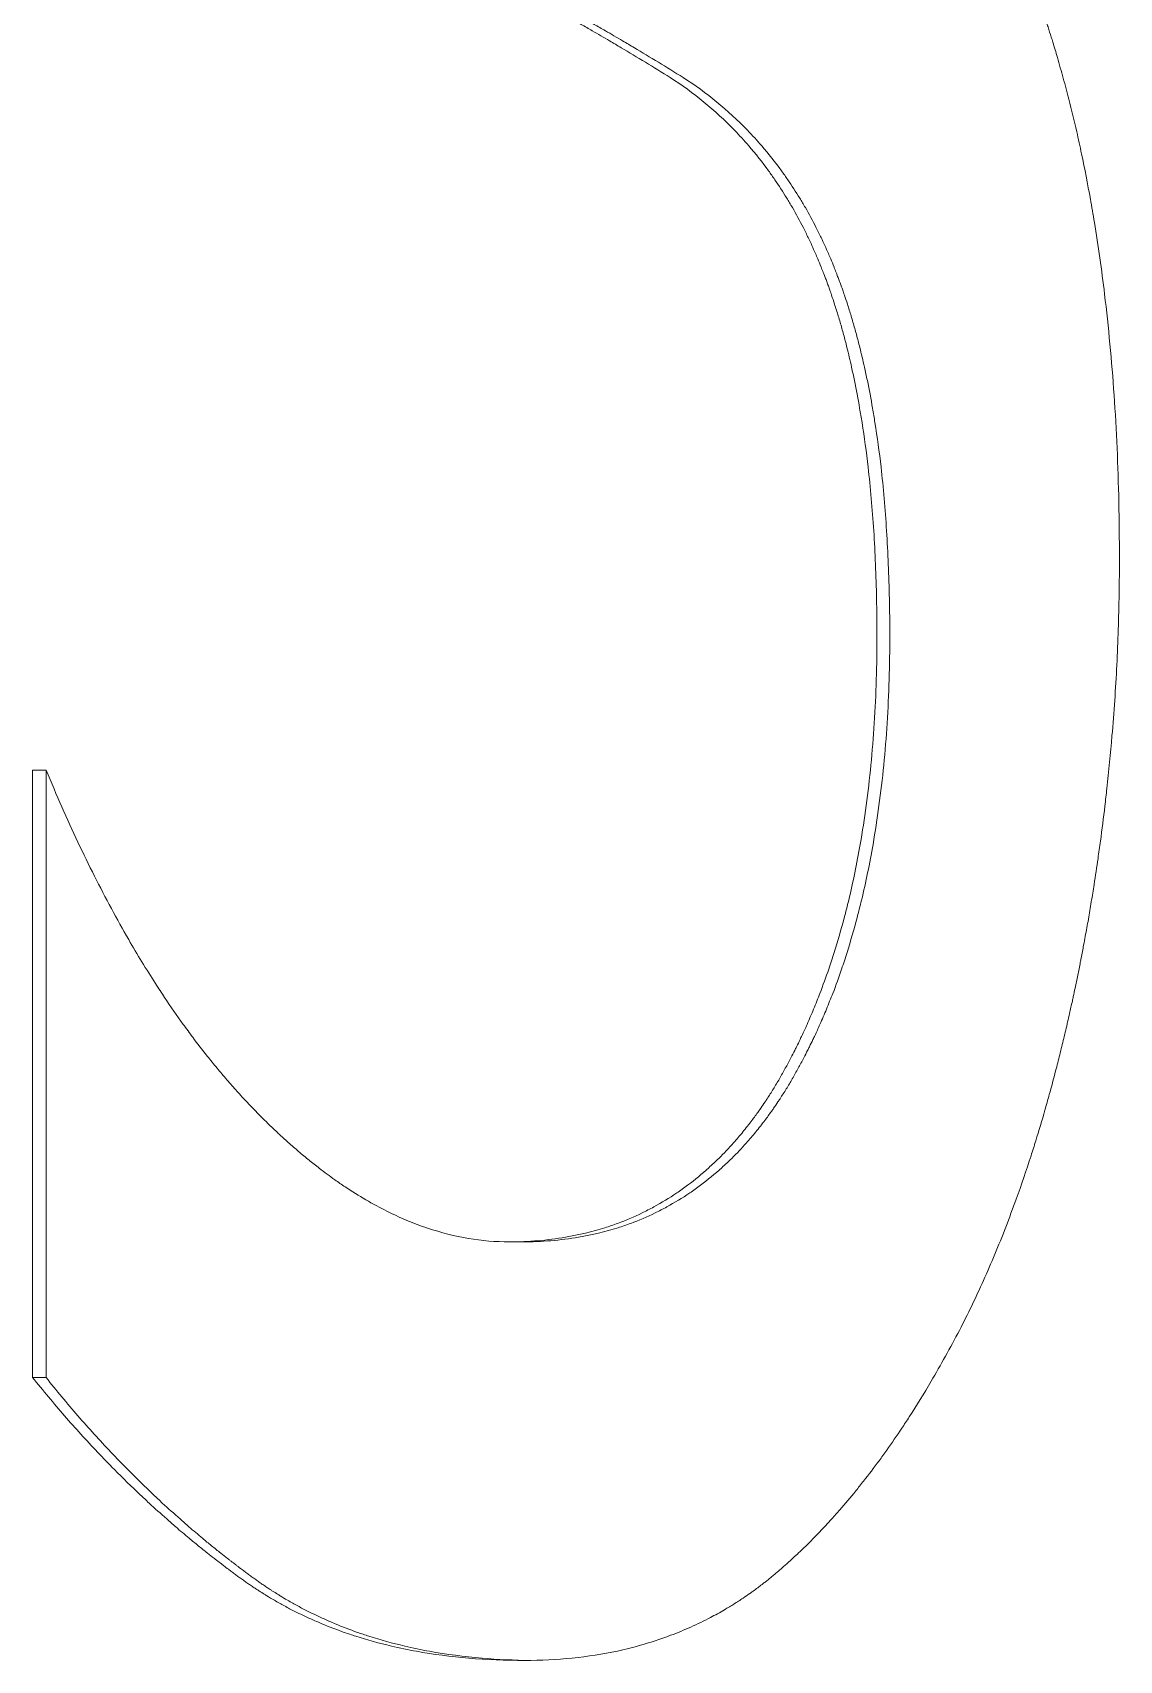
# Model space of a CAD drawing. Header units: millimetres. Extents: x 0 to 8410, y 0 to 5940.
# Drawn here: x 4986.403 to 4987.15, y 2256.139 to 2257.258 of the extents above; entities that cross this region are included whole.
import ezdxf

# ---------------------------------------------------------------- set-up
doc = ezdxf.new("R2010")
doc.units = ezdxf.units.MM
doc.header["$LTSCALE"] = 10
doc.layers.add('가시적인 것(ISO)', color=3, linetype='Continuous', lineweight=5, true_color=0x00ff00)

msp = doc.modelspace()

# ---------------------------------------------------------------- linework, layer by layer
at = {"layer": '가시적인 것(ISO)'}
for p, q in [((4986.4129, 2256.7505), (4986.4034, 2256.7505)), ((4986.4034, 2256.3332), (4986.4034, 2256.7505)), ((4986.74, 2256.4264), (4986.731, 2256.4264)), ((4986.4127, 2256.3332), (4986.4034, 2256.3332))]:
    msp.add_line(p, q, dxfattribs=at)
for points, knots in [([(4986.9138, 2257.5265), (4986.927, 2257.5177), (4986.9397, 2257.5082), (4986.9518, 2257.4979), (4986.964, 2257.4877), (4986.9756, 2257.4767), (4986.9866, 2257.4649), (4986.9922, 2257.459), (4986.9976, 2257.453), (4987.0028, 2257.4467), (4987.0107, 2257.4374), (4987.0183, 2257.4276), (4987.0255, 2257.4174), (4987.0279, 2257.414), (4987.0303, 2257.4106), (4987.0326, 2257.4071), (4987.0373, 2257.4001), (4987.0419, 2257.3929), (4987.0463, 2257.3856), (4987.0485, 2257.3819), (4987.0506, 2257.3782), (4987.0528, 2257.3744), (4987.056, 2257.3687), (4987.0591, 2257.363), (4987.0621, 2257.3571), (4987.0631, 2257.3552), (4987.0641, 2257.3532), (4987.0651, 2257.3512), (4987.0671, 2257.3473), (4987.069, 2257.3433), (4987.0709, 2257.3392), (4987.0719, 2257.3372), (4987.0728, 2257.3352), (4987.0737, 2257.3331), (4987.0751, 2257.33), (4987.0765, 2257.3269), (4987.0779, 2257.3238), (4987.0783, 2257.3228), (4987.0788, 2257.3217), (4987.0792, 2257.3207), (4987.0801, 2257.3186), (4987.081, 2257.3165), (4987.0819, 2257.3144), (4987.0823, 2257.3133), (4987.0828, 2257.3123), (4987.0832, 2257.3112), (4987.0841, 2257.3091), (4987.085, 2257.3069), (4987.0858, 2257.3048), (4987.0862, 2257.3037), (4987.0867, 2257.3026), (4987.0871, 2257.3015), (4987.0877, 2257.2999), (4987.0883, 2257.2983), (4987.0889, 2257.2967), (4987.0896, 2257.295), (4987.0902, 2257.2934), (4987.0908, 2257.2917), (4987.0914, 2257.2901), (4987.092, 2257.2884), (4987.0926, 2257.2868), (4987.0932, 2257.2851), (4987.0938, 2257.2834), (4987.0944, 2257.2818), (4987.0952, 2257.2795), (4987.096, 2257.2773), (4987.0967, 2257.2751), (4987.0971, 2257.2739), (4987.0975, 2257.2728), (4987.0979, 2257.2717), (4987.0986, 2257.2694), (4987.0994, 2257.2671), (4987.1002, 2257.2648), (4987.1005, 2257.2637), (4987.1009, 2257.2626), (4987.1013, 2257.2614), (4987.102, 2257.2591), (4987.1027, 2257.2568), (4987.1035, 2257.2545), (4987.1038, 2257.2533), (4987.1042, 2257.2522), (4987.1045, 2257.251), (4987.1056, 2257.2475), (4987.1067, 2257.244), (4987.1077, 2257.2405), (4987.1084, 2257.2381), (4987.1091, 2257.2357), (4987.1097, 2257.2334), (4987.1111, 2257.2286), (4987.1124, 2257.2238), (4987.1137, 2257.219), (4987.1143, 2257.2165), (4987.1149, 2257.2141), (4987.1156, 2257.2117), (4987.1174, 2257.2043), (4987.1192, 2257.1969), (4987.121, 2257.1894), (4987.1221, 2257.1844), (4987.1232, 2257.1793), (4987.1243, 2257.1742), (4987.1265, 2257.164), (4987.1285, 2257.1536), (4987.1304, 2257.1431), (4987.1313, 2257.1378), (4987.1322, 2257.1325), (4987.1331, 2257.1271), (4987.1358, 2257.111), (4987.1381, 2257.0946), (4987.1401, 2257.0777), (4987.1415, 2257.0665), (4987.1427, 2257.0551), (4987.1438, 2257.0435), (4987.146, 2257.0204), (4987.1476, 2256.9965), (4987.1487, 2256.972), (4987.1498, 2256.9475), (4987.1503, 2256.9223), (4987.1503, 2256.8964)], [0, 0, 0, 0, 0.166667, 0.166667, 0.166667, 0.333333, 0.333333, 0.333333, 0.416667, 0.416667, 0.416667, 0.541667, 0.541667, 0.541667, 0.583333, 0.583333, 0.583333, 0.666667, 0.666667, 0.666667, 0.708333, 0.708333, 0.708333, 0.770833, 0.770833, 0.770833, 0.791667, 0.791667, 0.791667, 0.833333, 0.833333, 0.833333, 0.854167, 0.854167, 0.854167, 0.885417, 0.885417, 0.885417, 0.895833, 0.895833, 0.895833, 0.916667, 0.916667, 0.916667, 0.927083, 0.927083, 0.927083, 0.947917, 0.947917, 0.947917, 0.958333, 0.958333, 0.958333, 0.973958, 0.973958, 0.973958, 0.989583, 0.989583, 0.989583, 1.005208, 1.005208, 1.005208, 1.020833, 1.020833, 1.020833, 1.041667, 1.041667, 1.041667, 1.052083, 1.052083, 1.052083, 1.072917, 1.072917, 1.072917, 1.083333, 1.083333, 1.083333, 1.104167, 1.104167, 1.104167, 1.114583, 1.114583, 1.114583, 1.145833, 1.145833, 1.145833, 1.166667, 1.166667, 1.166667, 1.208333, 1.208333, 1.208333, 1.229167, 1.229167, 1.229167, 1.291667, 1.291667, 1.291667, 1.333333, 1.333333, 1.333333, 1.416667, 1.416667, 1.416667, 1.458333, 1.458333, 1.458333, 1.583333, 1.583333, 1.583333, 1.666667, 1.666667, 1.666667, 1.833333, 1.833333, 1.833333, 2, 2, 2, 2]), ([(4986.8417, 2257.2266), (4986.8359, 2257.2302), (4986.8302, 2257.2338), (4986.8246, 2257.2372), (4986.8189, 2257.2406), (4986.8134, 2257.2439), (4986.808, 2257.2471), (4986.8053, 2257.2487), (4986.8026, 2257.2503), (4986.8, 2257.2519), (4986.796, 2257.2542), (4986.792, 2257.2565), (4986.7881, 2257.2588), (4986.7868, 2257.2595), (4986.7855, 2257.2603), (4986.7843, 2257.261), (4986.7817, 2257.2625), (4986.7791, 2257.2639), (4986.7766, 2257.2654), (4986.7754, 2257.2661), (4986.7741, 2257.2668), (4986.7728, 2257.2675), (4986.771, 2257.2685), (4986.7691, 2257.2696), (4986.7673, 2257.2706), (4986.7666, 2257.2709), (4986.766, 2257.2713), (4986.7654, 2257.2716), (4986.7642, 2257.2723), (4986.763, 2257.273), (4986.7617, 2257.2736), (4986.7611, 2257.274), (4986.7605, 2257.2743), (4986.7599, 2257.2746), (4986.759, 2257.2751), (4986.7581, 2257.2756), (4986.7572, 2257.2761), (4986.7569, 2257.2763), (4986.7566, 2257.2764), (4986.7563, 2257.2766), (4986.7557, 2257.2769), (4986.7551, 2257.2772), (4986.7545, 2257.2776), (4986.7542, 2257.2777), (4986.7539, 2257.2779), (4986.7536, 2257.278), (4986.753, 2257.2784), (4986.7524, 2257.2787), (4986.7518, 2257.279), (4986.7515, 2257.2792), (4986.7512, 2257.2793), (4986.7509, 2257.2795), (4986.7505, 2257.2797), (4986.7501, 2257.2799), (4986.7496, 2257.2802), (4986.7492, 2257.2804), (4986.7487, 2257.2806), (4986.7483, 2257.2809), (4986.7478, 2257.2811), (4986.7474, 2257.2813), (4986.747, 2257.2816), (4986.7465, 2257.2818), (4986.7461, 2257.282), (4986.7456, 2257.2823), (4986.745, 2257.2826), (4986.7445, 2257.2829), (4986.7439, 2257.2832), (4986.7436, 2257.2834), (4986.7433, 2257.2835), (4986.743, 2257.2837), (4986.7424, 2257.284), (4986.7417, 2257.2843), (4986.7411, 2257.2847), (4986.7408, 2257.2848), (4986.7405, 2257.285), (4986.7402, 2257.2852), (4986.7396, 2257.2855), (4986.739, 2257.2858), (4986.7384, 2257.2861), (4986.7381, 2257.2863), (4986.7378, 2257.2865), (4986.7375, 2257.2866), (4986.7365, 2257.2871), (4986.7356, 2257.2876), (4986.7347, 2257.2881), (4986.734, 2257.2885), (4986.7334, 2257.2888), (4986.7328, 2257.2892), (4986.7315, 2257.2898), (4986.7303, 2257.2905), (4986.729, 2257.2912), (4986.7283, 2257.2916), (4986.7277, 2257.2919), (4986.727, 2257.2923), (4986.7251, 2257.2934), (4986.7231, 2257.2944), (4986.7211, 2257.2955), (4986.7198, 2257.2963), (4986.7184, 2257.297), (4986.7171, 2257.2978), (4986.7144, 2257.2993), (4986.7116, 2257.3008), (4986.7088, 2257.3024), (4986.7074, 2257.3032), (4986.706, 2257.3039), (4986.7046, 2257.3047), (4986.7004, 2257.3071), (4986.696, 2257.3096), (4986.6916, 2257.3122), (4986.6886, 2257.3139), (4986.6856, 2257.3156), (4986.6825, 2257.3174), (4986.6764, 2257.3209), (4986.6702, 2257.3245), (4986.6637, 2257.3283), (4986.6573, 2257.3321), (4986.6507, 2257.336), (4986.6439, 2257.3401)], [0, 0, 0, 0, 0.166667, 0.166667, 0.166667, 0.333333, 0.333333, 0.333333, 0.416667, 0.416667, 0.416667, 0.541667, 0.541667, 0.541667, 0.583333, 0.583333, 0.583333, 0.666667, 0.666667, 0.666667, 0.708333, 0.708333, 0.708333, 0.770833, 0.770833, 0.770833, 0.791667, 0.791667, 0.791667, 0.833333, 0.833333, 0.833333, 0.854167, 0.854167, 0.854167, 0.885417, 0.885417, 0.885417, 0.895833, 0.895833, 0.895833, 0.916667, 0.916667, 0.916667, 0.927083, 0.927083, 0.927083, 0.947917, 0.947917, 0.947917, 0.958333, 0.958333, 0.958333, 0.973958, 0.973958, 0.973958, 0.989583, 0.989583, 0.989583, 1.005208, 1.005208, 1.005208, 1.020833, 1.020833, 1.020833, 1.041667, 1.041667, 1.041667, 1.052083, 1.052083, 1.052083, 1.072917, 1.072917, 1.072917, 1.083333, 1.083333, 1.083333, 1.104167, 1.104167, 1.104167, 1.114583, 1.114583, 1.114583, 1.145833, 1.145833, 1.145833, 1.166667, 1.166667, 1.166667, 1.208333, 1.208333, 1.208333, 1.229167, 1.229167, 1.229167, 1.291667, 1.291667, 1.291667, 1.333333, 1.333333, 1.333333, 1.416667, 1.416667, 1.416667, 1.458333, 1.458333, 1.458333, 1.583333, 1.583333, 1.583333, 1.666667, 1.666667, 1.666667, 1.833333, 1.833333, 1.833333, 2, 2, 2, 2]), ([(4986.8506, 2257.2266), (4986.8448, 2257.2302), (4986.8391, 2257.2338), (4986.8335, 2257.2372), (4986.8279, 2257.2406), (4986.8224, 2257.2439), (4986.817, 2257.2471), (4986.8143, 2257.2487), (4986.8116, 2257.2503), (4986.8089, 2257.2519), (4986.8049, 2257.2542), (4986.801, 2257.2565), (4986.7971, 2257.2588), (4986.7958, 2257.2595), (4986.7945, 2257.2603), (4986.7932, 2257.261), (4986.7907, 2257.2625), (4986.7881, 2257.2639), (4986.7856, 2257.2654), (4986.7843, 2257.2661), (4986.7831, 2257.2668), (4986.7818, 2257.2675), (4986.7799, 2257.2685), (4986.7781, 2257.2696), (4986.7762, 2257.2706), (4986.7756, 2257.2709), (4986.775, 2257.2713), (4986.7744, 2257.2716), (4986.7732, 2257.2723), (4986.7719, 2257.273), (4986.7707, 2257.2736), (4986.7701, 2257.274), (4986.7695, 2257.2743), (4986.7689, 2257.2746), (4986.768, 2257.2751), (4986.7671, 2257.2756), (4986.7662, 2257.2761), (4986.7659, 2257.2763), (4986.7656, 2257.2764), (4986.7653, 2257.2766), (4986.7647, 2257.2769), (4986.7641, 2257.2772), (4986.7635, 2257.2776), (4986.7632, 2257.2777), (4986.7629, 2257.2779), (4986.7626, 2257.278), (4986.762, 2257.2784), (4986.7614, 2257.2787), (4986.7608, 2257.279), (4986.7605, 2257.2792), (4986.7602, 2257.2793), (4986.7599, 2257.2795), (4986.7595, 2257.2797), (4986.759, 2257.2799), (4986.7586, 2257.2802), (4986.7582, 2257.2804), (4986.7577, 2257.2806), (4986.7573, 2257.2809), (4986.7568, 2257.2811), (4986.7564, 2257.2813), (4986.756, 2257.2816), (4986.7555, 2257.2818), (4986.7551, 2257.282), (4986.7546, 2257.2823), (4986.754, 2257.2826), (4986.7534, 2257.2829), (4986.7528, 2257.2832), (4986.7525, 2257.2834), (4986.7522, 2257.2835), (4986.7519, 2257.2837), (4986.7513, 2257.284), (4986.7507, 2257.2843), (4986.7501, 2257.2847), (4986.7498, 2257.2848), (4986.7495, 2257.285), (4986.7492, 2257.2852), (4986.7486, 2257.2855), (4986.748, 2257.2858), (4986.7474, 2257.2861), (4986.7471, 2257.2863), (4986.7468, 2257.2865), (4986.7465, 2257.2866), (4986.7455, 2257.2871), (4986.7446, 2257.2876), (4986.7437, 2257.2881), (4986.743, 2257.2885), (4986.7424, 2257.2888), (4986.7418, 2257.2892), (4986.7405, 2257.2898), (4986.7392, 2257.2905), (4986.738, 2257.2912), (4986.7373, 2257.2916), (4986.7367, 2257.2919), (4986.736, 2257.2923), (4986.7341, 2257.2934), (4986.7321, 2257.2944), (4986.7301, 2257.2955), (4986.7288, 2257.2963), (4986.7275, 2257.297), (4986.7261, 2257.2978), (4986.7234, 2257.2993), (4986.7206, 2257.3008), (4986.7179, 2257.3024), (4986.7165, 2257.3032), (4986.7151, 2257.3039), (4986.7136, 2257.3047), (4986.7094, 2257.3071), (4986.705, 2257.3096), (4986.7006, 2257.3122), (4986.6976, 2257.3139), (4986.6946, 2257.3156), (4986.6916, 2257.3174), (4986.6855, 2257.3209), (4986.6792, 2257.3245), (4986.6728, 2257.3283), (4986.6663, 2257.3321), (4986.6597, 2257.336), (4986.6529, 2257.3401)], [0, 0, 0, 0, 0.166667, 0.166667, 0.166667, 0.333333, 0.333333, 0.333333, 0.416667, 0.416667, 0.416667, 0.541667, 0.541667, 0.541667, 0.583333, 0.583333, 0.583333, 0.666667, 0.666667, 0.666667, 0.708333, 0.708333, 0.708333, 0.770833, 0.770833, 0.770833, 0.791667, 0.791667, 0.791667, 0.833333, 0.833333, 0.833333, 0.854167, 0.854167, 0.854167, 0.885417, 0.885417, 0.885417, 0.895833, 0.895833, 0.895833, 0.916667, 0.916667, 0.916667, 0.927083, 0.927083, 0.927083, 0.947917, 0.947917, 0.947917, 0.958333, 0.958333, 0.958333, 0.973958, 0.973958, 0.973958, 0.989583, 0.989583, 0.989583, 1.005208, 1.005208, 1.005208, 1.020833, 1.020833, 1.020833, 1.041667, 1.041667, 1.041667, 1.052083, 1.052083, 1.052083, 1.072917, 1.072917, 1.072917, 1.083333, 1.083333, 1.083333, 1.104167, 1.104167, 1.104167, 1.114583, 1.114583, 1.114583, 1.145833, 1.145833, 1.145833, 1.166667, 1.166667, 1.166667, 1.208333, 1.208333, 1.208333, 1.229167, 1.229167, 1.229167, 1.291667, 1.291667, 1.291667, 1.333333, 1.333333, 1.333333, 1.416667, 1.416667, 1.416667, 1.458333, 1.458333, 1.458333, 1.583333, 1.583333, 1.583333, 1.666667, 1.666667, 1.666667, 1.833333, 1.833333, 1.833333, 2, 2, 2, 2]), ([(4986.9837, 2256.8437), (4986.9837, 2256.8604), (4986.9833, 2256.8765), (4986.9827, 2256.8921), (4986.9821, 2256.9077), (4986.9811, 2256.9228), (4986.9798, 2256.9374), (4986.9792, 2256.9447), (4986.9784, 2256.9518), (4986.9776, 2256.9588), (4986.9764, 2256.9693), (4986.975, 2256.9796), (4986.9735, 2256.9895), (4986.973, 2256.9928), (4986.9724, 2256.9961), (4986.9718, 2256.9993), (4986.9707, 2257.0058), (4986.9695, 2257.0122), (4986.9682, 2257.0184), (4986.9676, 2257.0215), (4986.9669, 2257.0246), (4986.9663, 2257.0277), (4986.9652, 2257.0322), (4986.9642, 2257.0367), (4986.9631, 2257.0412), (4986.9627, 2257.0426), (4986.9623, 2257.0441), (4986.9619, 2257.0456), (4986.9612, 2257.0485), (4986.9604, 2257.0514), (4986.9596, 2257.0542), (4986.9592, 2257.0556), (4986.9588, 2257.0571), (4986.9584, 2257.0585), (4986.9576, 2257.0613), (4986.9567, 2257.0641), (4986.9559, 2257.0668), (4986.9554, 2257.0682), (4986.955, 2257.0696), (4986.9545, 2257.0709), (4986.9539, 2257.073), (4986.9532, 2257.075), (4986.9525, 2257.077), (4986.9523, 2257.0777), (4986.9521, 2257.0783), (4986.9519, 2257.079), (4986.9515, 2257.08), (4986.9512, 2257.081), (4986.9508, 2257.082), (4986.9505, 2257.0829), (4986.9501, 2257.0839), (4986.9498, 2257.0849), (4986.9494, 2257.0859), (4986.949, 2257.0869), (4986.9487, 2257.0878), (4986.9483, 2257.0888), (4986.948, 2257.0898), (4986.9476, 2257.0907), (4986.9471, 2257.092), (4986.9466, 2257.0933), (4986.9461, 2257.0945), (4986.9458, 2257.0952), (4986.9456, 2257.0958), (4986.9453, 2257.0964), (4986.9446, 2257.0983), (4986.9438, 2257.1002), (4986.943, 2257.1021), (4986.9425, 2257.1033), (4986.942, 2257.1045), (4986.9414, 2257.1058), (4986.9398, 2257.1094), (4986.9382, 2257.1131), (4986.9365, 2257.1166), (4986.9353, 2257.119), (4986.9342, 2257.1213), (4986.933, 2257.1237), (4986.9306, 2257.1283), (4986.9281, 2257.1328), (4986.9256, 2257.1373), (4986.9243, 2257.1395), (4986.923, 2257.1416), (4986.9217, 2257.1438), (4986.9191, 2257.1481), (4986.9163, 2257.1523), (4986.9135, 2257.1564), (4986.9121, 2257.1585), (4986.9107, 2257.1605), (4986.9092, 2257.1625), (4986.9049, 2257.1685), (4986.9003, 2257.1742), (4986.8956, 2257.1797), (4986.8924, 2257.1834), (4986.8892, 2257.1869), (4986.8858, 2257.1904), (4986.8791, 2257.1973), (4986.8721, 2257.2038), (4986.8648, 2257.2098), (4986.8574, 2257.2159), (4986.8497, 2257.2215), (4986.8417, 2257.2266)], [0, 0, 0, 0, 0.166667, 0.166667, 0.166667, 0.333333, 0.333333, 0.333333, 0.416667, 0.416667, 0.416667, 0.541667, 0.541667, 0.541667, 0.583333, 0.583333, 0.583333, 0.666667, 0.666667, 0.666667, 0.708333, 0.708333, 0.708333, 0.770833, 0.770833, 0.770833, 0.791667, 0.791667, 0.791667, 0.833333, 0.833333, 0.833333, 0.854167, 0.854167, 0.854167, 0.895833, 0.895833, 0.895833, 0.916667, 0.916667, 0.916667, 0.947917, 0.947917, 0.947917, 0.958333, 0.958333, 0.958333, 0.973958, 0.973958, 0.973958, 0.989583, 0.989583, 0.989583, 1.005208, 1.005208, 1.005208, 1.020833, 1.020833, 1.020833, 1.041667, 1.041667, 1.041667, 1.052083, 1.052083, 1.052083, 1.083333, 1.083333, 1.083333, 1.104167, 1.104167, 1.104167, 1.166667, 1.166667, 1.166667, 1.208333, 1.208333, 1.208333, 1.291667, 1.291667, 1.291667, 1.333333, 1.333333, 1.333333, 1.416667, 1.416667, 1.416667, 1.458333, 1.458333, 1.458333, 1.583333, 1.583333, 1.583333, 1.666667, 1.666667, 1.666667, 1.833333, 1.833333, 1.833333, 2, 2, 2, 2]), ([(4986.9925, 2256.8437), (4986.9925, 2256.8604), (4986.9922, 2256.8765), (4986.9915, 2256.8921), (4986.9909, 2256.9077), (4986.9899, 2256.9228), (4986.9886, 2256.9374), (4986.988, 2256.9447), (4986.9873, 2256.9518), (4986.9865, 2256.9588), (4986.9853, 2256.9693), (4986.9839, 2256.9796), (4986.9823, 2256.9895), (4986.9818, 2256.9928), (4986.9812, 2256.9961), (4986.9807, 2256.9993), (4986.9796, 2257.0058), (4986.9784, 2257.0122), (4986.9771, 2257.0184), (4986.9764, 2257.0215), (4986.9758, 2257.0246), (4986.9751, 2257.0277), (4986.9741, 2257.0322), (4986.973, 2257.0367), (4986.9719, 2257.0412), (4986.9715, 2257.0426), (4986.9711, 2257.0441), (4986.9708, 2257.0456), (4986.97, 2257.0485), (4986.9692, 2257.0514), (4986.9684, 2257.0542), (4986.968, 2257.0556), (4986.9676, 2257.0571), (4986.9672, 2257.0585), (4986.9664, 2257.0613), (4986.9656, 2257.0641), (4986.9647, 2257.0668), (4986.9643, 2257.0682), (4986.9638, 2257.0696), (4986.9634, 2257.0709), (4986.9627, 2257.073), (4986.9621, 2257.075), (4986.9614, 2257.077), (4986.9612, 2257.0777), (4986.9609, 2257.0783), (4986.9607, 2257.079), (4986.9604, 2257.08), (4986.96, 2257.081), (4986.9597, 2257.082), (4986.9593, 2257.0829), (4986.959, 2257.0839), (4986.9586, 2257.0849), (4986.9582, 2257.0859), (4986.9579, 2257.0869), (4986.9575, 2257.0878), (4986.9572, 2257.0888), (4986.9568, 2257.0898), (4986.9564, 2257.0907), (4986.9559, 2257.092), (4986.9555, 2257.0933), (4986.9549, 2257.0945), (4986.9547, 2257.0952), (4986.9544, 2257.0958), (4986.9542, 2257.0964), (4986.9534, 2257.0983), (4986.9527, 2257.1002), (4986.9519, 2257.1021), (4986.9514, 2257.1033), (4986.9508, 2257.1045), (4986.9503, 2257.1058), (4986.9487, 2257.1094), (4986.947, 2257.1131), (4986.9453, 2257.1166), (4986.9442, 2257.119), (4986.943, 2257.1213), (4986.9418, 2257.1237), (4986.9395, 2257.1283), (4986.937, 2257.1328), (4986.9345, 2257.1373), (4986.9332, 2257.1395), (4986.9319, 2257.1416), (4986.9306, 2257.1438), (4986.9279, 2257.1481), (4986.9252, 2257.1523), (4986.9224, 2257.1564), (4986.921, 2257.1585), (4986.9196, 2257.1605), (4986.9181, 2257.1625), (4986.9138, 2257.1685), (4986.9092, 2257.1742), (4986.9045, 2257.1797), (4986.9013, 2257.1834), (4986.8981, 2257.1869), (4986.8947, 2257.1904), (4986.888, 2257.1973), (4986.881, 2257.2038), (4986.8737, 2257.2098), (4986.8663, 2257.2159), (4986.8586, 2257.2215), (4986.8506, 2257.2266)], [0, 0, 0, 0, 0.166667, 0.166667, 0.166667, 0.333333, 0.333333, 0.333333, 0.416667, 0.416667, 0.416667, 0.541667, 0.541667, 0.541667, 0.583333, 0.583333, 0.583333, 0.666667, 0.666667, 0.666667, 0.708333, 0.708333, 0.708333, 0.770833, 0.770833, 0.770833, 0.791667, 0.791667, 0.791667, 0.833333, 0.833333, 0.833333, 0.854167, 0.854167, 0.854167, 0.895833, 0.895833, 0.895833, 0.916667, 0.916667, 0.916667, 0.947917, 0.947917, 0.947917, 0.958333, 0.958333, 0.958333, 0.973958, 0.973958, 0.973958, 0.989583, 0.989583, 0.989583, 1.005208, 1.005208, 1.005208, 1.020833, 1.020833, 1.020833, 1.041667, 1.041667, 1.041667, 1.052083, 1.052083, 1.052083, 1.083333, 1.083333, 1.083333, 1.104167, 1.104167, 1.104167, 1.166667, 1.166667, 1.166667, 1.208333, 1.208333, 1.208333, 1.291667, 1.291667, 1.291667, 1.333333, 1.333333, 1.333333, 1.416667, 1.416667, 1.416667, 1.458333, 1.458333, 1.458333, 1.583333, 1.583333, 1.583333, 1.666667, 1.666667, 1.666667, 1.833333, 1.833333, 1.833333, 2, 2, 2, 2]), ([(4987.1503, 2256.8964), (4987.1503, 2256.88), (4987.1501, 2256.8636), (4987.1495, 2256.8473), (4987.149, 2256.831), (4987.1482, 2256.8147), (4987.1471, 2256.7985), (4987.1465, 2256.7904), (4987.1459, 2256.7823), (4987.1452, 2256.7742), (4987.1442, 2256.7621), (4987.143, 2256.75), (4987.1417, 2256.738), (4987.1413, 2256.734), (4987.1408, 2256.73), (4987.1403, 2256.7259), (4987.1394, 2256.7179), (4987.1384, 2256.7099), (4987.1373, 2256.7019), (4987.1368, 2256.6979), (4987.1362, 2256.6939), (4987.1356, 2256.6899), (4987.1348, 2256.684), (4987.1339, 2256.678), (4987.1329, 2256.672), (4987.1326, 2256.67), (4987.1323, 2256.668), (4987.132, 2256.6661), (4987.1313, 2256.6621), (4987.1307, 2256.6581), (4987.13, 2256.6541), (4987.1296, 2256.6522), (4987.1293, 2256.6502), (4987.129, 2256.6482), (4987.1283, 2256.6442), (4987.1276, 2256.6403), (4987.1268, 2256.6363), (4987.1265, 2256.6343), (4987.1261, 2256.6324), (4987.1257, 2256.6304), (4987.1252, 2256.6274), (4987.1246, 2256.6245), (4987.124, 2256.6215), (4987.1238, 2256.6205), (4987.1236, 2256.6195), (4987.1234, 2256.6185), (4987.1232, 2256.6171), (4987.1229, 2256.6156), (4987.1226, 2256.6141), (4987.1223, 2256.6126), (4987.122, 2256.6111), (4987.1217, 2256.6097), (4987.1214, 2256.6082), (4987.1211, 2256.6067), (4987.1208, 2256.6052), (4987.1205, 2256.6038), (4987.1201, 2256.6023), (4987.1198, 2256.6008), (4987.1194, 2256.5989), (4987.119, 2256.5969), (4987.1186, 2256.595), (4987.1184, 2256.594), (4987.1182, 2256.593), (4987.118, 2256.592), (4987.1173, 2256.5891), (4987.1167, 2256.5862), (4987.116, 2256.5834), (4987.1156, 2256.5814), (4987.1152, 2256.5795), (4987.1147, 2256.5776), (4987.1139, 2256.5738), (4987.113, 2256.57), (4987.1121, 2256.5662), (4987.1116, 2256.5644), (4987.1112, 2256.5625), (4987.1107, 2256.5606), (4987.1098, 2256.5569), (4987.1089, 2256.5532), (4987.1079, 2256.5495), (4987.1075, 2256.5476), (4987.107, 2256.5458), (4987.1065, 2256.5439), (4987.1051, 2256.5384), (4987.1036, 2256.533), (4987.1021, 2256.5276), (4987.1011, 2256.524), (4987.1001, 2256.5204), (4987.0991, 2256.5169), (4987.0971, 2256.5098), (4987.095, 2256.5028), (4987.0928, 2256.4959), (4987.0918, 2256.4925), (4987.0907, 2256.489), (4987.0896, 2256.4856), (4987.0863, 2256.4755), (4987.0829, 2256.4655), (4987.0794, 2256.4557), (4987.077, 2256.4492), (4987.0746, 2256.4428), (4987.0722, 2256.4365), (4987.0673, 2256.4239), (4987.0622, 2256.4117), (4987.0569, 2256.3999), (4987.0516, 2256.3881), (4987.0461, 2256.3767), (4987.0404, 2256.3656)], [0, 0, 0, 0, 0.166667, 0.166667, 0.166667, 0.333333, 0.333333, 0.333333, 0.416667, 0.416667, 0.416667, 0.541667, 0.541667, 0.541667, 0.583333, 0.583333, 0.583333, 0.666667, 0.666667, 0.666667, 0.708333, 0.708333, 0.708333, 0.770833, 0.770833, 0.770833, 0.791667, 0.791667, 0.791667, 0.833333, 0.833333, 0.833333, 0.854167, 0.854167, 0.854167, 0.895833, 0.895833, 0.895833, 0.916667, 0.916667, 0.916667, 0.947917, 0.947917, 0.947917, 0.958333, 0.958333, 0.958333, 0.973958, 0.973958, 0.973958, 0.989583, 0.989583, 0.989583, 1.005208, 1.005208, 1.005208, 1.020833, 1.020833, 1.020833, 1.041667, 1.041667, 1.041667, 1.052083, 1.052083, 1.052083, 1.083333, 1.083333, 1.083333, 1.104167, 1.104167, 1.104167, 1.145833, 1.145833, 1.145833, 1.166667, 1.166667, 1.166667, 1.208333, 1.208333, 1.208333, 1.229167, 1.229167, 1.229167, 1.291667, 1.291667, 1.291667, 1.333333, 1.333333, 1.333333, 1.416667, 1.416667, 1.416667, 1.458333, 1.458333, 1.458333, 1.583333, 1.583333, 1.583333, 1.666667, 1.666667, 1.666667, 1.833333, 1.833333, 1.833333, 2, 2, 2, 2]), ([(4986.731, 2256.4264), (4986.7444, 2256.4264), (4986.7573, 2256.4275), (4986.7697, 2256.4296), (4986.779, 2256.4312), (4986.7881, 2256.4334), (4986.7968, 2256.4361), (4986.7997, 2256.4371), (4986.8026, 2256.4381), (4986.8055, 2256.4391), (4986.8112, 2256.4412), (4986.8168, 2256.4436), (4986.8223, 2256.4463), (4986.825, 2256.4476), (4986.8277, 2256.449), (4986.8304, 2256.4504), (4986.8358, 2256.4534), (4986.841, 2256.4565), (4986.8461, 2256.46), (4986.8486, 2256.4617), (4986.8511, 2256.4635), (4986.8536, 2256.4653), (4986.8586, 2256.4691), (4986.8634, 2256.473), (4986.8681, 2256.4773), (4986.8704, 2256.4794), (4986.8728, 2256.4816), (4986.875, 2256.4838), (4986.8785, 2256.4872), (4986.8818, 2256.4907), (4986.8851, 2256.4944), (4986.8862, 2256.4956), (4986.8873, 2256.4969), (4986.8883, 2256.4981), (4986.8905, 2256.5007), (4986.8926, 2256.5032), (4986.8947, 2256.5059), (4986.8957, 2256.5072), (4986.8968, 2256.5086), (4986.8978, 2256.5099), (4986.8993, 2256.5119), (4986.9008, 2256.514), (4986.9023, 2256.5161), (4986.9028, 2256.5168), (4986.9033, 2256.5175), (4986.9038, 2256.5183), (4986.9048, 2256.5197), (4986.9058, 2256.5211), (4986.9068, 2256.5226), (4986.9072, 2256.5233), (4986.9077, 2256.524), (4986.9082, 2256.5248), (4986.9089, 2256.5259), (4986.9097, 2256.527), (4986.9104, 2256.5281), (4986.9111, 2256.5292), (4986.9118, 2256.5304), (4986.9125, 2256.5315), (4986.9132, 2256.5327), (4986.9139, 2256.5338), (4986.9146, 2256.535), (4986.9153, 2256.5361), (4986.916, 2256.5373), (4986.9167, 2256.5385), (4986.9173, 2256.5397), (4986.918, 2256.5409), (4986.9187, 2256.5421), (4986.9194, 2256.5433), (4986.92, 2256.5445), (4986.9207, 2256.5457), (4986.9214, 2256.5469), (4986.922, 2256.5481), (4986.9227, 2256.5493), (4986.9233, 2256.5505), (4986.924, 2256.5518), (4986.9246, 2256.553), (4986.9255, 2256.5546), (4986.9263, 2256.5563), (4986.9272, 2256.5579), (4986.9276, 2256.5588), (4986.928, 2256.5596), (4986.9284, 2256.5605), (4986.9293, 2256.5621), (4986.9301, 2256.5638), (4986.9309, 2256.5655), (4986.9313, 2256.5664), (4986.9317, 2256.5672), (4986.9321, 2256.5681), (4986.9333, 2256.5706), (4986.9345, 2256.5732), (4986.9357, 2256.5758), (4986.9364, 2256.5776), (4986.9372, 2256.5793), (4986.9379, 2256.5811), (4986.9395, 2256.5846), (4986.9409, 2256.5882), (4986.9424, 2256.5918), (4986.9431, 2256.5936), (4986.9438, 2256.5954), (4986.9445, 2256.5972), (4986.9466, 2256.6027), (4986.9486, 2256.6083), (4986.9506, 2256.6139), (4986.9519, 2256.6177), (4986.9531, 2256.6215), (4986.9543, 2256.6254), (4986.9568, 2256.6331), (4986.9591, 2256.641), (4986.9612, 2256.6491), (4986.9623, 2256.6531), (4986.9633, 2256.6572), (4986.9643, 2256.6613), (4986.9673, 2256.6737), (4986.9699, 2256.6864), (4986.9722, 2256.6996), (4986.9737, 2256.7083), (4986.9751, 2256.7173), (4986.9763, 2256.7263), (4986.9788, 2256.7445), (4986.9806, 2256.7634), (4986.9818, 2256.783), (4986.9831, 2256.8026), (4986.9837, 2256.8228), (4986.9837, 2256.8437)], [0, 0, 0, 0, 0.166667, 0.166667, 0.166667, 0.291667, 0.291667, 0.291667, 0.333333, 0.333333, 0.333333, 0.416667, 0.416667, 0.416667, 0.458333, 0.458333, 0.458333, 0.541667, 0.541667, 0.541667, 0.583333, 0.583333, 0.583333, 0.666667, 0.666667, 0.666667, 0.708333, 0.708333, 0.708333, 0.770833, 0.770833, 0.770833, 0.791667, 0.791667, 0.791667, 0.833333, 0.833333, 0.833333, 0.854167, 0.854167, 0.854167, 0.885417, 0.885417, 0.885417, 0.895833, 0.895833, 0.895833, 0.916667, 0.916667, 0.916667, 0.927083, 0.927083, 0.927083, 0.942708, 0.942708, 0.942708, 0.958333, 0.958333, 0.958333, 0.973958, 0.973958, 0.973958, 0.989583, 0.989583, 0.989583, 1.005208, 1.005208, 1.005208, 1.020833, 1.020833, 1.020833, 1.036458, 1.036458, 1.036458, 1.052083, 1.052083, 1.052083, 1.072917, 1.072917, 1.072917, 1.083333, 1.083333, 1.083333, 1.104167, 1.104167, 1.104167, 1.114583, 1.114583, 1.114583, 1.145833, 1.145833, 1.145833, 1.166667, 1.166667, 1.166667, 1.208333, 1.208333, 1.208333, 1.229167, 1.229167, 1.229167, 1.291667, 1.291667, 1.291667, 1.333333, 1.333333, 1.333333, 1.416667, 1.416667, 1.416667, 1.458333, 1.458333, 1.458333, 1.583333, 1.583333, 1.583333, 1.666667, 1.666667, 1.666667, 1.833333, 1.833333, 1.833333, 2, 2, 2, 2]), ([(4986.74, 2256.4264), (4986.7534, 2256.4264), (4986.7662, 2256.4275), (4986.7787, 2256.4296), (4986.788, 2256.4312), (4986.797, 2256.4334), (4986.8058, 2256.4361), (4986.8087, 2256.4371), (4986.8116, 2256.4381), (4986.8145, 2256.4391), (4986.8202, 2256.4412), (4986.8258, 2256.4436), (4986.8312, 2256.4463), (4986.834, 2256.4476), (4986.8367, 2256.449), (4986.8393, 2256.4504), (4986.8447, 2256.4534), (4986.8499, 2256.4565), (4986.855, 2256.46), (4986.8575, 2256.4617), (4986.86, 2256.4635), (4986.8625, 2256.4653), (4986.8675, 2256.4691), (4986.8723, 2256.473), (4986.877, 2256.4773), (4986.8793, 2256.4794), (4986.8817, 2256.4816), (4986.8839, 2256.4838), (4986.8874, 2256.4872), (4986.8907, 2256.4907), (4986.894, 2256.4944), (4986.8951, 2256.4956), (4986.8962, 2256.4969), (4986.8972, 2256.4981), (4986.8994, 2256.5007), (4986.9015, 2256.5032), (4986.9036, 2256.5059), (4986.9046, 2256.5072), (4986.9056, 2256.5086), (4986.9067, 2256.5099), (4986.9082, 2256.5119), (4986.9097, 2256.514), (4986.9112, 2256.5161), (4986.9117, 2256.5168), (4986.9122, 2256.5175), (4986.9127, 2256.5183), (4986.9137, 2256.5197), (4986.9147, 2256.5211), (4986.9156, 2256.5226), (4986.9161, 2256.5233), (4986.9166, 2256.524), (4986.9171, 2256.5248), (4986.9178, 2256.5259), (4986.9185, 2256.527), (4986.9192, 2256.5281), (4986.92, 2256.5292), (4986.9207, 2256.5304), (4986.9214, 2256.5315), (4986.9221, 2256.5327), (4986.9228, 2256.5338), (4986.9235, 2256.535), (4986.9242, 2256.5361), (4986.9248, 2256.5373), (4986.9255, 2256.5385), (4986.9262, 2256.5397), (4986.9269, 2256.5409), (4986.9276, 2256.5421), (4986.9282, 2256.5433), (4986.9289, 2256.5445), (4986.9296, 2256.5457), (4986.9302, 2256.5469), (4986.9309, 2256.5481), (4986.9315, 2256.5493), (4986.9322, 2256.5505), (4986.9328, 2256.5518), (4986.9335, 2256.553), (4986.9343, 2256.5546), (4986.9352, 2256.5563), (4986.936, 2256.5579), (4986.9365, 2256.5588), (4986.9369, 2256.5596), (4986.9373, 2256.5605), (4986.9381, 2256.5621), (4986.9389, 2256.5638), (4986.9397, 2256.5655), (4986.9402, 2256.5664), (4986.9406, 2256.5672), (4986.941, 2256.5681), (4986.9422, 2256.5706), (4986.9433, 2256.5732), (4986.9445, 2256.5758), (4986.9453, 2256.5776), (4986.946, 2256.5793), (4986.9468, 2256.5811), (4986.9483, 2256.5846), (4986.9498, 2256.5882), (4986.9512, 2256.5918), (4986.952, 2256.5936), (4986.9527, 2256.5954), (4986.9534, 2256.5972), (4986.9555, 2256.6027), (4986.9575, 2256.6083), (4986.9594, 2256.6139), (4986.9607, 2256.6177), (4986.962, 2256.6215), (4986.9632, 2256.6254), (4986.9656, 2256.6331), (4986.9679, 2256.641), (4986.97, 2256.6491), (4986.9711, 2256.6531), (4986.9721, 2256.6572), (4986.9731, 2256.6613), (4986.9761, 2256.6737), (4986.9787, 2256.6864), (4986.981, 2256.6996), (4986.9825, 2256.7083), (4986.9839, 2256.7173), (4986.9851, 2256.7263), (4986.9876, 2256.7445), (4986.9894, 2256.7634), (4986.9907, 2256.783), (4986.9919, 2256.8026), (4986.9925, 2256.8228), (4986.9925, 2256.8437)], [0, 0, 0, 0, 0.166667, 0.166667, 0.166667, 0.291667, 0.291667, 0.291667, 0.333333, 0.333333, 0.333333, 0.416667, 0.416667, 0.416667, 0.458333, 0.458333, 0.458333, 0.541667, 0.541667, 0.541667, 0.583333, 0.583333, 0.583333, 0.666667, 0.666667, 0.666667, 0.708333, 0.708333, 0.708333, 0.770833, 0.770833, 0.770833, 0.791667, 0.791667, 0.791667, 0.833333, 0.833333, 0.833333, 0.854167, 0.854167, 0.854167, 0.885417, 0.885417, 0.885417, 0.895833, 0.895833, 0.895833, 0.916667, 0.916667, 0.916667, 0.927083, 0.927083, 0.927083, 0.942708, 0.942708, 0.942708, 0.958333, 0.958333, 0.958333, 0.973958, 0.973958, 0.973958, 0.989583, 0.989583, 0.989583, 1.005208, 1.005208, 1.005208, 1.020833, 1.020833, 1.020833, 1.036458, 1.036458, 1.036458, 1.052083, 1.052083, 1.052083, 1.072917, 1.072917, 1.072917, 1.083333, 1.083333, 1.083333, 1.104167, 1.104167, 1.104167, 1.114583, 1.114583, 1.114583, 1.145833, 1.145833, 1.145833, 1.166667, 1.166667, 1.166667, 1.208333, 1.208333, 1.208333, 1.229167, 1.229167, 1.229167, 1.291667, 1.291667, 1.291667, 1.333333, 1.333333, 1.333333, 1.416667, 1.416667, 1.416667, 1.458333, 1.458333, 1.458333, 1.583333, 1.583333, 1.583333, 1.666667, 1.666667, 1.666667, 1.833333, 1.833333, 1.833333, 2, 2, 2, 2]), ([(4986.4127, 2256.3332), (4986.4127, 2256.3448), (4986.4127, 2256.3564), (4986.4127, 2256.368), (4986.4127, 2256.3796), (4986.4127, 2256.3912), (4986.4127, 2256.4028), (4986.4127, 2256.4086), (4986.4127, 2256.4144), (4986.4127, 2256.4202), (4986.4127, 2256.4317), (4986.4127, 2256.4433), (4986.4127, 2256.4549), (4986.4127, 2256.4607), (4986.4127, 2256.4665), (4986.4127, 2256.4723), (4986.4127, 2256.4839), (4986.4127, 2256.4955), (4986.4127, 2256.5071), (4986.4127, 2256.5129), (4986.4127, 2256.5187), (4986.4127, 2256.5245), (4986.4127, 2256.5361), (4986.4127, 2256.5477), (4986.4127, 2256.5593), (4986.4127, 2256.5767), (4986.4127, 2256.594), (4986.4127, 2256.6114), (4986.4127, 2256.6172), (4986.4127, 2256.623), (4986.4127, 2256.6288), (4986.4127, 2256.6694), (4986.4127, 2256.71), (4986.4127, 2256.7505)], [0, 0, 0, 0, 0.00347785, 0.00347785, 0.00347785, 0.0069557, 0.0069557, 0.0069557, 0.00869462, 0.00869462, 0.00869462, 0.01217247, 0.01217247, 0.01217247, 0.0139114, 0.0139114, 0.0139114, 0.01738925, 0.01738925, 0.01738925, 0.01912817, 0.01912817, 0.01912817, 0.02260602, 0.02260602, 0.02260602, 0.0278228, 0.0278228, 0.0278228, 0.02956172, 0.02956172, 0.02956172, 0.0417342, 0.0417342, 0.0417342, 0.0417342]), ([(4986.4129, 2256.7505), (4986.4199, 2256.7334), (4986.4272, 2256.717), (4986.4346, 2256.7011), (4986.4421, 2256.6853), (4986.4497, 2256.6701), (4986.4576, 2256.6556), (4986.4615, 2256.6483), (4986.4655, 2256.6412), (4986.4695, 2256.6342), (4986.4755, 2256.6238), (4986.4817, 2256.6137), (4986.4879, 2256.604), (4986.49, 2256.6007), (4986.4921, 2256.5975), (4986.4942, 2256.5944), (4986.4984, 2256.588), (4986.5027, 2256.5819), (4986.507, 2256.5759), (4986.5092, 2256.5729), (4986.5114, 2256.5699), (4986.5135, 2256.567), (4986.5168, 2256.5626), (4986.5201, 2256.5583), (4986.5235, 2256.5541), (4986.5246, 2256.5527), (4986.5257, 2256.5513), (4986.5268, 2256.5499), (4986.5291, 2256.5472), (4986.5313, 2256.5444), (4986.5336, 2256.5418), (4986.5347, 2256.5404), (4986.5359, 2256.5391), (4986.537, 2256.5378), (4986.5393, 2256.5351), (4986.5416, 2256.5325), (4986.5439, 2256.53), (4986.545, 2256.5287), (4986.5462, 2256.5274), (4986.5473, 2256.5261), (4986.5491, 2256.5243), (4986.5508, 2256.5224), (4986.5526, 2256.5205), (4986.5532, 2256.5199), (4986.5537, 2256.5193), (4986.5543, 2256.5187), (4986.5552, 2256.5178), (4986.5561, 2256.5169), (4986.557, 2256.516), (4986.5579, 2256.5151), (4986.5587, 2256.5142), (4986.5596, 2256.5133), (4986.5605, 2256.5124), (4986.5614, 2256.5115), (4986.5623, 2256.5106), (4986.5632, 2256.5097), (4986.5641, 2256.5088), (4986.565, 2256.508), (4986.5662, 2256.5068), (4986.5673, 2256.5057), (4986.5685, 2256.5045), (4986.5691, 2256.504), (4986.5697, 2256.5034), (4986.5703, 2256.5029), (4986.5721, 2256.5012), (4986.5739, 2256.4995), (4986.5756, 2256.4979), (4986.5768, 2256.4968), (4986.578, 2256.4957), (4986.5792, 2256.4947), (4986.5816, 2256.4926), (4986.5839, 2256.4905), (4986.5863, 2256.4885), (4986.5875, 2256.4875), (4986.5887, 2256.4865), (4986.5899, 2256.4855), (4986.5922, 2256.4835), (4986.5946, 2256.4816), (4986.597, 2256.4797), (4986.5981, 2256.4788), (4986.5993, 2256.4779), (4986.6005, 2256.477), (4986.6041, 2256.4742), (4986.6076, 2256.4716), (4986.6112, 2256.4691), (4986.6135, 2256.4674), (4986.6159, 2256.4658), (4986.6182, 2256.4642), (4986.623, 2256.4611), (4986.6277, 2256.4581), (4986.6324, 2256.4554), (4986.6348, 2256.454), (4986.6371, 2256.4526), (4986.6395, 2256.4514), (4986.6466, 2256.4475), (4986.6536, 2256.4441), (4986.6607, 2256.4412), (4986.6654, 2256.4392), (4986.6701, 2256.4374), (4986.6748, 2256.4359), (4986.6842, 2256.4327), (4986.6936, 2256.4303), (4986.703, 2256.4288), (4986.7123, 2256.4272), (4986.7217, 2256.4264), (4986.731, 2256.4264)], [0, 0, 0, 0, 0.166667, 0.166667, 0.166667, 0.333333, 0.333333, 0.333333, 0.416667, 0.416667, 0.416667, 0.541667, 0.541667, 0.541667, 0.583333, 0.583333, 0.583333, 0.666667, 0.666667, 0.666667, 0.708333, 0.708333, 0.708333, 0.770833, 0.770833, 0.770833, 0.791667, 0.791667, 0.791667, 0.833333, 0.833333, 0.833333, 0.854167, 0.854167, 0.854167, 0.895833, 0.895833, 0.895833, 0.916667, 0.916667, 0.916667, 0.947917, 0.947917, 0.947917, 0.958333, 0.958333, 0.958333, 0.973958, 0.973958, 0.973958, 0.989583, 0.989583, 0.989583, 1.005208, 1.005208, 1.005208, 1.020833, 1.020833, 1.020833, 1.041667, 1.041667, 1.041667, 1.052083, 1.052083, 1.052083, 1.083333, 1.083333, 1.083333, 1.104167, 1.104167, 1.104167, 1.145833, 1.145833, 1.145833, 1.166667, 1.166667, 1.166667, 1.208333, 1.208333, 1.208333, 1.229167, 1.229167, 1.229167, 1.291667, 1.291667, 1.291667, 1.333333, 1.333333, 1.333333, 1.416667, 1.416667, 1.416667, 1.458333, 1.458333, 1.458333, 1.583333, 1.583333, 1.583333, 1.666667, 1.666667, 1.666667, 1.833333, 1.833333, 1.833333, 2, 2, 2, 2]), ([(4987.0404, 2256.3656), (4987.034, 2256.3535), (4987.0275, 2256.3418), (4987.0209, 2256.3306), (4987.016, 2256.3221), (4987.011, 2256.314), (4987.0059, 2256.3061), (4987.0042, 2256.3035), (4987.0025, 2256.3009), (4987.0008, 2256.2983), (4986.9973, 2256.2932), (4986.9939, 2256.2882), (4986.9904, 2256.2832), (4986.9887, 2256.2808), (4986.9869, 2256.2784), (4986.9852, 2256.276), (4986.9816, 2256.2712), (4986.9781, 2256.2665), (4986.9745, 2256.262), (4986.9727, 2256.2597), (4986.9709, 2256.2574), (4986.9691, 2256.2552), (4986.9655, 2256.2508), (4986.9619, 2256.2465), (4986.9582, 2256.2423), (4986.9564, 2256.2402), (4986.9546, 2256.2381), (4986.9527, 2256.236), (4986.9499, 2256.233), (4986.9472, 2256.23), (4986.9444, 2256.2271), (4986.9434, 2256.2261), (4986.9425, 2256.2251), (4986.9415, 2256.2241), (4986.9397, 2256.2222), (4986.9378, 2256.2203), (4986.9359, 2256.2185), (4986.935, 2256.2175), (4986.934, 2256.2166), (4986.9331, 2256.2157), (4986.9316, 2256.2143), (4986.9302, 2256.2129), (4986.9288, 2256.2116), (4986.9283, 2256.2111), (4986.9278, 2256.2107), (4986.9273, 2256.2103), (4986.9264, 2256.2094), (4986.9254, 2256.2085), (4986.9245, 2256.2076), (4986.924, 2256.2072), (4986.9235, 2256.2067), (4986.923, 2256.2063), (4986.9223, 2256.2057), (4986.9216, 2256.205), (4986.9209, 2256.2044), (4986.9201, 2256.2037), (4986.9194, 2256.2031), (4986.9187, 2256.2025), (4986.918, 2256.2018), (4986.9172, 2256.2012), (4986.9165, 2256.2006), (4986.9158, 2256.1999), (4986.9151, 2256.1993), (4986.9143, 2256.1987), (4986.9136, 2256.1981), (4986.9129, 2256.1975), (4986.9121, 2256.1969), (4986.9114, 2256.1962), (4986.9107, 2256.1956), (4986.9099, 2256.195), (4986.9092, 2256.1944), (4986.9085, 2256.1939), (4986.9077, 2256.1933), (4986.907, 2256.1927), (4986.9062, 2256.1921), (4986.9055, 2256.1915), (4986.9045, 2256.1907), (4986.9035, 2256.19), (4986.9025, 2256.1892), (4986.902, 2256.1888), (4986.9015, 2256.1885), (4986.901, 2256.1881), (4986.9, 2256.1873), (4986.8989, 2256.1866), (4986.8979, 2256.1859), (4986.8974, 2256.1855), (4986.8969, 2256.1851), (4986.8964, 2256.1848), (4986.8948, 2256.1837), (4986.8933, 2256.1826), (4986.8917, 2256.1816), (4986.8907, 2256.1809), (4986.8897, 2256.1802), (4986.8886, 2256.1795), (4986.8865, 2256.1782), (4986.8844, 2256.1768), (4986.8823, 2256.1755), (4986.8812, 2256.1749), (4986.8801, 2256.1743), (4986.879, 2256.1736), (4986.8758, 2256.1717), (4986.8726, 2256.1699), (4986.8692, 2256.1682), (4986.867, 2256.167), (4986.8648, 2256.1659), (4986.8626, 2256.1648), (4986.8581, 2256.1627), (4986.8535, 2256.1606), (4986.8489, 2256.1587), (4986.8466, 2256.1578), (4986.8443, 2256.1568), (4986.8419, 2256.156), (4986.8349, 2256.1533), (4986.8276, 2256.151), (4986.8203, 2256.1489), (4986.8154, 2256.1476), (4986.8104, 2256.1463), (4986.8054, 2256.1452), (4986.7953, 2256.1431), (4986.7849, 2256.1414), (4986.7743, 2256.1403), (4986.7637, 2256.1393), (4986.7528, 2256.1387), (4986.7416, 2256.1387)], [0, 0, 0, 0, 0.166667, 0.166667, 0.166667, 0.291667, 0.291667, 0.291667, 0.333333, 0.333333, 0.333333, 0.416667, 0.416667, 0.416667, 0.458333, 0.458333, 0.458333, 0.541667, 0.541667, 0.541667, 0.583333, 0.583333, 0.583333, 0.666667, 0.666667, 0.666667, 0.708333, 0.708333, 0.708333, 0.770833, 0.770833, 0.770833, 0.791667, 0.791667, 0.791667, 0.833333, 0.833333, 0.833333, 0.854167, 0.854167, 0.854167, 0.885417, 0.885417, 0.885417, 0.895833, 0.895833, 0.895833, 0.916667, 0.916667, 0.916667, 0.927083, 0.927083, 0.927083, 0.942708, 0.942708, 0.942708, 0.958333, 0.958333, 0.958333, 0.973958, 0.973958, 0.973958, 0.989583, 0.989583, 0.989583, 1.005208, 1.005208, 1.005208, 1.020833, 1.020833, 1.020833, 1.036458, 1.036458, 1.036458, 1.052083, 1.052083, 1.052083, 1.072917, 1.072917, 1.072917, 1.083333, 1.083333, 1.083333, 1.104167, 1.104167, 1.104167, 1.114583, 1.114583, 1.114583, 1.145833, 1.145833, 1.145833, 1.166667, 1.166667, 1.166667, 1.208333, 1.208333, 1.208333, 1.229167, 1.229167, 1.229167, 1.291667, 1.291667, 1.291667, 1.333333, 1.333333, 1.333333, 1.416667, 1.416667, 1.416667, 1.458333, 1.458333, 1.458333, 1.583333, 1.583333, 1.583333, 1.666667, 1.666667, 1.666667, 1.833333, 1.833333, 1.833333, 2, 2, 2, 2]), ([(4986.7416, 2256.1387), (4986.7284, 2256.1387), (4986.7156, 2256.1392), (4986.7032, 2256.1403), (4986.6908, 2256.1413), (4986.6789, 2256.1429), (4986.6673, 2256.145), (4986.6615, 2256.1461), (4986.6557, 2256.1473), (4986.6501, 2256.1486), (4986.6417, 2256.1505), (4986.6335, 2256.1528), (4986.6255, 2256.1554), (4986.6229, 2256.1562), (4986.6202, 2256.1571), (4986.6176, 2256.158), (4986.6124, 2256.1599), (4986.6073, 2256.1618), (4986.6022, 2256.1639), (4986.5997, 2256.165), (4986.5972, 2256.1661), (4986.5947, 2256.1672), (4986.591, 2256.1689), (4986.5874, 2256.1706), (4986.5837, 2256.1724), (4986.5825, 2256.173), (4986.5813, 2256.1736), (4986.5801, 2256.1743), (4986.5778, 2256.1755), (4986.5754, 2256.1768), (4986.5731, 2256.1781), (4986.5719, 2256.1788), (4986.5707, 2256.1794), (4986.5696, 2256.1801), (4986.5678, 2256.1811), (4986.5661, 2256.1821), (4986.5644, 2256.1832), (4986.5638, 2256.1835), (4986.5632, 2256.1839), (4986.5627, 2256.1842), (4986.5615, 2256.1849), (4986.5604, 2256.1857), (4986.5593, 2256.1864), (4986.5587, 2256.1867), (4986.5582, 2256.1871), (4986.5576, 2256.1875), (4986.5568, 2256.188), (4986.5559, 2256.1886), (4986.5551, 2256.1891), (4986.5543, 2256.1897), (4986.5534, 2256.1902), (4986.5526, 2256.1908), (4986.5518, 2256.1914), (4986.5509, 2256.192), (4986.5501, 2256.1925), (4986.5493, 2256.1931), (4986.5485, 2256.1937), (4986.5477, 2256.1943), (4986.5468, 2256.1949), (4986.546, 2256.1954), (4986.5452, 2256.196), (4986.5444, 2256.1966), (4986.5436, 2256.1972), (4986.5428, 2256.1978), (4986.542, 2256.1984), (4986.5412, 2256.199), (4986.5404, 2256.1996), (4986.5396, 2256.2002), (4986.5388, 2256.2008), (4986.538, 2256.2014), (4986.5369, 2256.2022), (4986.5358, 2256.203), (4986.5348, 2256.2038), (4986.5342, 2256.2042), (4986.5337, 2256.2047), (4986.5332, 2256.2051), (4986.5321, 2256.2059), (4986.531, 2256.2067), (4986.53, 2256.2075), (4986.5294, 2256.2079), (4986.5289, 2256.2083), (4986.5284, 2256.2088), (4986.5268, 2256.21), (4986.5252, 2256.2112), (4986.5236, 2256.2125), (4986.5226, 2256.2133), (4986.5215, 2256.2142), (4986.5205, 2256.215), (4986.5184, 2256.2167), (4986.5163, 2256.2184), (4986.5142, 2256.2201), (4986.5131, 2256.221), (4986.5121, 2256.2219), (4986.5111, 2256.2227), (4986.5079, 2256.2253), (4986.5048, 2256.2279), (4986.5018, 2256.2306), (4986.4997, 2256.2324), (4986.4977, 2256.2342), (4986.4956, 2256.236), (4986.4915, 2256.2396), (4986.4875, 2256.2432), (4986.4835, 2256.2469), (4986.4815, 2256.2488), (4986.4795, 2256.2507), (4986.4775, 2256.2525), (4986.4715, 2256.2582), (4986.4656, 2256.264), (4986.4597, 2256.2699), (4986.4558, 2256.2738), (4986.452, 2256.2778), (4986.4481, 2256.2819), (4986.4404, 2256.29), (4986.4329, 2256.2983), (4986.4254, 2256.3069), (4986.418, 2256.3154), (4986.4107, 2256.3242), (4986.4034, 2256.3332)], [0, 0, 0, 0, 0.166667, 0.166667, 0.166667, 0.333333, 0.333333, 0.333333, 0.416667, 0.416667, 0.416667, 0.541667, 0.541667, 0.541667, 0.583333, 0.583333, 0.583333, 0.666667, 0.666667, 0.666667, 0.708333, 0.708333, 0.708333, 0.770833, 0.770833, 0.770833, 0.791667, 0.791667, 0.791667, 0.833333, 0.833333, 0.833333, 0.854167, 0.854167, 0.854167, 0.885417, 0.885417, 0.885417, 0.895833, 0.895833, 0.895833, 0.916667, 0.916667, 0.916667, 0.927083, 0.927083, 0.927083, 0.942708, 0.942708, 0.942708, 0.958333, 0.958333, 0.958333, 0.973958, 0.973958, 0.973958, 0.989583, 0.989583, 0.989583, 1.005208, 1.005208, 1.005208, 1.020833, 1.020833, 1.020833, 1.036458, 1.036458, 1.036458, 1.052083, 1.052083, 1.052083, 1.072917, 1.072917, 1.072917, 1.083333, 1.083333, 1.083333, 1.104167, 1.104167, 1.104167, 1.114583, 1.114583, 1.114583, 1.145833, 1.145833, 1.145833, 1.166667, 1.166667, 1.166667, 1.208333, 1.208333, 1.208333, 1.229167, 1.229167, 1.229167, 1.291667, 1.291667, 1.291667, 1.333333, 1.333333, 1.333333, 1.416667, 1.416667, 1.416667, 1.458333, 1.458333, 1.458333, 1.583333, 1.583333, 1.583333, 1.666667, 1.666667, 1.666667, 1.833333, 1.833333, 1.833333, 2, 2, 2, 2]), ([(4986.7457, 2256.1387), (4986.7342, 2256.1389), (4986.7231, 2256.1394), (4986.7123, 2256.1403), (4986.6999, 2256.1413), (4986.6879, 2256.1429), (4986.6763, 2256.145), (4986.6705, 2256.1461), (4986.6648, 2256.1473), (4986.6592, 2256.1486), (4986.6508, 2256.1505), (4986.6426, 2256.1528), (4986.6346, 2256.1554), (4986.632, 2256.1562), (4986.6293, 2256.1571), (4986.6267, 2256.158), (4986.6215, 2256.1599), (4986.6164, 2256.1618), (4986.6113, 2256.1639), (4986.6088, 2256.165), (4986.6063, 2256.1661), (4986.6038, 2256.1672), (4986.6001, 2256.1689), (4986.5964, 2256.1706), (4986.5928, 2256.1724), (4986.5916, 2256.173), (4986.5904, 2256.1736), (4986.5892, 2256.1743), (4986.5869, 2256.1755), (4986.5845, 2256.1768), (4986.5822, 2256.1781), (4986.581, 2256.1788), (4986.5798, 2256.1794), (4986.5787, 2256.1801), (4986.5769, 2256.1811), (4986.5752, 2256.1821), (4986.5735, 2256.1832), (4986.5729, 2256.1835), (4986.5724, 2256.1839), (4986.5718, 2256.1842), (4986.5707, 2256.1849), (4986.5695, 2256.1857), (4986.5684, 2256.1864), (4986.5678, 2256.1867), (4986.5673, 2256.1871), (4986.5667, 2256.1875), (4986.5659, 2256.188), (4986.565, 2256.1886), (4986.5642, 2256.1891), (4986.5634, 2256.1897), (4986.5625, 2256.1902), (4986.5617, 2256.1908), (4986.5609, 2256.1914), (4986.5601, 2256.192), (4986.5592, 2256.1925), (4986.5584, 2256.1931), (4986.5576, 2256.1937), (4986.5568, 2256.1943), (4986.556, 2256.1949), (4986.5552, 2256.1954), (4986.5544, 2256.196), (4986.5535, 2256.1966), (4986.5527, 2256.1972), (4986.5519, 2256.1978), (4986.5511, 2256.1984), (4986.5503, 2256.199), (4986.5495, 2256.1996), (4986.5487, 2256.2002), (4986.5479, 2256.2008), (4986.5471, 2256.2014), (4986.546, 2256.2022), (4986.545, 2256.203), (4986.5439, 2256.2038), (4986.5434, 2256.2042), (4986.5428, 2256.2047), (4986.5423, 2256.2051), (4986.5412, 2256.2059), (4986.5402, 2256.2067), (4986.5391, 2256.2075), (4986.5386, 2256.2079), (4986.538, 2256.2083), (4986.5375, 2256.2088), (4986.5359, 2256.21), (4986.5343, 2256.2112), (4986.5328, 2256.2125), (4986.5317, 2256.2133), (4986.5306, 2256.2142), (4986.5296, 2256.215), (4986.5275, 2256.2167), (4986.5254, 2256.2184), (4986.5233, 2256.2201), (4986.5223, 2256.221), (4986.5212, 2256.2219), (4986.5202, 2256.2227), (4986.5171, 2256.2253), (4986.514, 2256.2279), (4986.5109, 2256.2306), (4986.5089, 2256.2324), (4986.5068, 2256.2342), (4986.5048, 2256.236), (4986.5007, 2256.2396), (4986.4967, 2256.2432), (4986.4926, 2256.2469), (4986.4906, 2256.2488), (4986.4886, 2256.2507), (4986.4866, 2256.2525), (4986.4807, 2256.2582), (4986.4748, 2256.264), (4986.4689, 2256.2699), (4986.465, 2256.2738), (4986.4611, 2256.2778), (4986.4573, 2256.2819), (4986.4496, 2256.29), (4986.4421, 2256.2983), (4986.4346, 2256.3069), (4986.4272, 2256.3154), (4986.4199, 2256.3242), (4986.4127, 2256.3332)], [0.02076, 0.02076, 0.02076, 0.02076, 0.166667, 0.166667, 0.166667, 0.333333, 0.333333, 0.333333, 0.416667, 0.416667, 0.416667, 0.541667, 0.541667, 0.541667, 0.583333, 0.583333, 0.583333, 0.666667, 0.666667, 0.666667, 0.708333, 0.708333, 0.708333, 0.770833, 0.770833, 0.770833, 0.791667, 0.791667, 0.791667, 0.833333, 0.833333, 0.833333, 0.854167, 0.854167, 0.854167, 0.885417, 0.885417, 0.885417, 0.895833, 0.895833, 0.895833, 0.916667, 0.916667, 0.916667, 0.927083, 0.927083, 0.927083, 0.942708, 0.942708, 0.942708, 0.958333, 0.958333, 0.958333, 0.973958, 0.973958, 0.973958, 0.989583, 0.989583, 0.989583, 1.005208, 1.005208, 1.005208, 1.020833, 1.020833, 1.020833, 1.036458, 1.036458, 1.036458, 1.052083, 1.052083, 1.052083, 1.072917, 1.072917, 1.072917, 1.083333, 1.083333, 1.083333, 1.104167, 1.104167, 1.104167, 1.114583, 1.114583, 1.114583, 1.145833, 1.145833, 1.145833, 1.166667, 1.166667, 1.166667, 1.208333, 1.208333, 1.208333, 1.229167, 1.229167, 1.229167, 1.291667, 1.291667, 1.291667, 1.333333, 1.333333, 1.333333, 1.416667, 1.416667, 1.416667, 1.458333, 1.458333, 1.458333, 1.583333, 1.583333, 1.583333, 1.666667, 1.666667, 1.666667, 1.833333, 1.833333, 1.833333, 2, 2, 2, 2])]:
    msp.add_open_spline(points, degree=3, knots=knots, dxfattribs=at)

doc.saveas('drawing.dxf')
